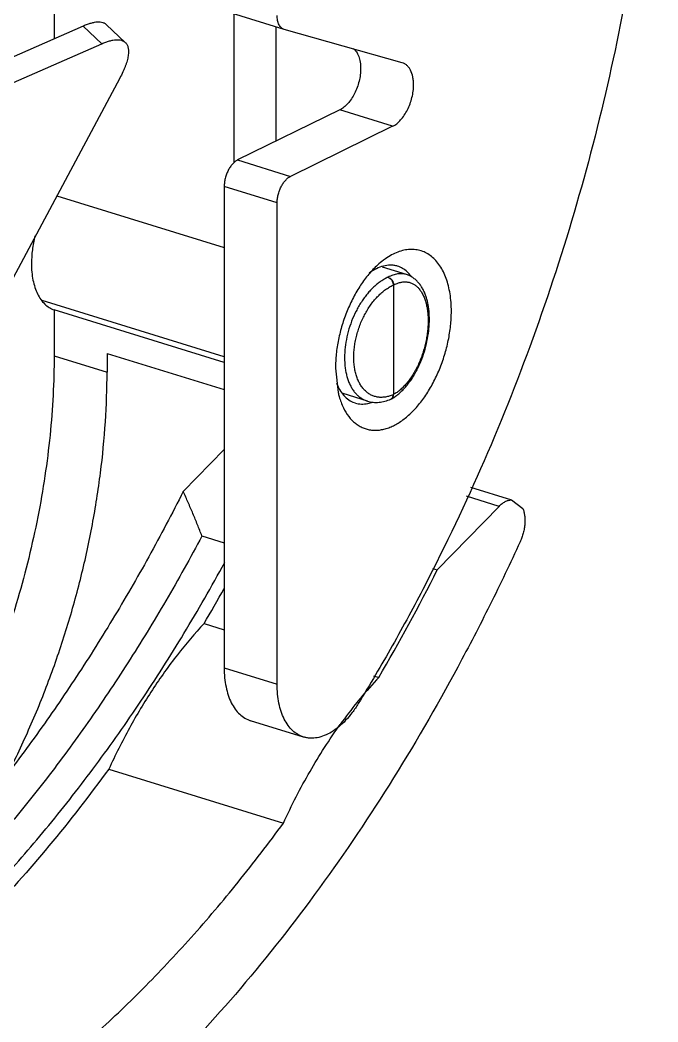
# Model space of a CAD drawing. Header units: inches. Extents: x 0 to 22, y 0 to 17.
# Drawn here: x 4.539 to 5.011, y 11.673 to 12.415 of the extents above; entities that cross this region are included whole.
import ezdxf

# ---------------------------------------------------------------- set-up
doc = ezdxf.new("R2010")
doc.units = ezdxf.units.IN
doc.header["$LTSCALE"] = 1.21
doc.header["$MEASUREMENT"] = 0
doc.layers.get('0').update_dxf_attribs({"linetype": 'CONTINUOUS'})

msp = doc.modelspace()

# ---------------------------------------------------------------- linework, layer by layer
at = {"color": 7}
for p, q in [((4.56426, 12.63013), (4.56426, 12.40059)), ((4.73467, 12.40757), (4.6955, 12.41968)), ((4.69742, 12.30882), (4.69742, 12.41908)), ((4.61693, 12.39796), (4.60315, 12.41096)), ((4.58579, 12.41005), (4.44093, 12.3464)), ((4.7285, 12.40948), (4.7285, 12.32487)), ((4.82199, 12.38286), (4.73467, 12.40757)), ((4.45472, 12.33339), (4.59958, 12.39704)), ((4.61289, 12.37156), (4.43761, 12.04382)), ((4.77563, 12.348), (4.70011, 12.31094)), ((4.8148, 12.3359), (4.73927, 12.29883)), ((4.56627, 12.28439), (4.69016, 12.2461)), ((4.69016, 12.29132), (4.69016, 11.93484)), ((4.72933, 11.92273), (4.72933, 12.27922)), ((4.82511, 12.22607), (4.80726, 12.23159)), ((4.81542, 12.2183), (4.81542, 12.13725)), ((4.69016, 12.1652), (4.55551, 12.20681)), ((4.69016, 12.16102), (4.56426, 12.19993)), ((4.56426, 12.19993), (4.56426, 12.16603)), ((4.60343, 12.16773), (4.69016, 12.14093)), ((4.60343, 12.16773), (4.60343, 12.15393)), ((4.77253, 12.15673), (4.77448, 12.13874)), ((4.79617, 12.13244), (4.7781, 12.13802)), ((4.7964, 12.13061), (4.79921, 12.13134)), ((4.81362, 12.13393), (4.8138, 12.13402)), ((4.8138, 12.13402), (4.81467, 12.13478)), ((4.8138, 12.13402), (4.8139, 12.13408)), ((4.81388, 12.13409), (4.81449, 12.13467)), ((4.69016, 12.0967), (4.65985, 12.06548)), ((4.87237, 12.06867), (4.90273, 12.05929)), ((4.84788, 12.00742), (4.89358, 12.05449)), ((4.90273, 12.05929), (4.91117, 12.05294)), ((4.67364, 12.03256), (4.69016, 12.02746)), ((4.84427, 12.00854), (4.84788, 12.00742)), ((4.67529, 11.96777), (4.69016, 11.96318)), ((4.80068, 11.92902), (4.80454, 11.92783)), ((4.74891, 11.88371), (4.70974, 11.89581)), ((4.60476, 11.85998), (4.73401, 11.82004))]:
    msp.add_line(p, q, dxfattribs=at)
at = {"color": 8}
for p, q in [((4.59958, 12.39704), (4.58579, 12.41005)), ((4.8148, 12.3359), (4.77563, 12.348)), ((4.70011, 12.31094), (4.73927, 12.29883)), ((4.72933, 12.27922), (4.69016, 12.29132)), ((4.81542, 12.2183), (4.81524, 12.21823)), ((4.81557, 12.21839), (4.81542, 12.2183)), ((4.56426, 12.16603), (4.60343, 12.15393)), ((4.81524, 12.13717), (4.81542, 12.13725)), ((4.81542, 12.13725), (4.81557, 12.13734)), ((4.79616, 12.13244), (4.79617, 12.13244)), ((4.89358, 12.05449), (4.86945, 12.06194)), ((4.69016, 11.93484), (4.72933, 11.92273))]:
    msp.add_line(p, q, dxfattribs=at)
at = {"color": 7}
for centre, radius, start, end in [((4.81329, 12.21538), 0.0177, 59.59993, 72.77887), ((4.79248, 12.14792), 0.0177, 239.59993, 252.77887), ((4.80042, 12.16358), 0.03245, 293.80635, 294.00164), ((4.81256, 12.13606), 0.00238, 293.94822, 297.78547), ((4.81255, 12.13608), 0.00239, 297.79068, 301.13945), ((4.81253, 12.13611), 0.00243, 301.13877, 303.70174), ((3.57628, 12.64829), 1.42397, 329.6055, 333.25261), ((3.46658, 12.67696), 1.4014, 329.59823, 330.82164), ((5.04398, 11.70341), 0.32817, 136.85473, 140.45302), ((5.07496, 11.67828), 0.36806, 141.08189, 144.30583), ((5.05852, 11.69129), 0.3471, 140.43782, 141.0474)]:
    msp.add_arc(centre, radius, start, end, dxfattribs=at)
for points, knots in [([(5.01123, 12.68558), (5.01123, 12.66937), (5.01059, 12.63667), (5.00683, 12.57038), (4.99747, 12.4863), (4.97912, 12.38507), (4.95383, 12.28411), (4.92192, 12.18473), (4.88379, 12.08821), (4.84706, 12.01077), (4.81494, 11.95134), (4.79804, 11.92256), (4.78939, 11.90843)], [0, 0, 0, 0, 0.059464, 0.119972, 0.24351, 0.369574, 0.49713, 0.625057, 0.752224, 0.877569, 0.93923, 1, 1, 1, 1]), ([(4.73467, 12.40757), (4.73427, 12.40769), (4.73348, 12.40802), (4.73242, 12.40879), (4.73149, 12.40983), (4.73041, 12.4116), (4.72973, 12.41374), (4.72938, 12.41609), (4.72933, 12.41736), (4.72933, 12.41801)], [0, 0, 0, 0, 0.099603, 0.202862, 0.312499, 0.430621, 0.696203, 0.84409, 1, 1, 1, 1]), ([(4.60315, 12.41096), (4.60295, 12.41115), (4.60253, 12.4115), (4.60184, 12.41194), (4.60108, 12.4123), (4.59995, 12.4127), (4.59835, 12.41298), (4.59625, 12.413), (4.59391, 12.41271), (4.59137, 12.41212), (4.58862, 12.41123), (4.58675, 12.41047), (4.58579, 12.41005)], [0, 0, 0, 0, 0.044068, 0.088765, 0.134682, 0.18236, 0.284714, 0.398912, 0.526825, 0.669549, 0.827365, 1, 1, 1, 1]), ([(4.59958, 12.39704), (4.60054, 12.39746), (4.60241, 12.39822), (4.60515, 12.39911), (4.6077, 12.3997), (4.61003, 12.39999), (4.61214, 12.39997), (4.61373, 12.39969), (4.61486, 12.39929), (4.61563, 12.39893), (4.61632, 12.39849), (4.61674, 12.39814), (4.61693, 12.39796)], [0, 0, 0, 0, 0.172635, 0.330451, 0.473175, 0.601088, 0.715286, 0.81764, 0.865318, 0.911235, 0.955932, 1, 1, 1, 1]), ([(4.61693, 12.39796), (4.6172, 12.39771), (4.61768, 12.39716), (4.61828, 12.39621), (4.61875, 12.39513), (4.61908, 12.39394), (4.61927, 12.39262), (4.61934, 12.39118), (4.61927, 12.38964), (4.61907, 12.38799), (4.61874, 12.38624), (4.61828, 12.38438), (4.61769, 12.38244), (4.61698, 12.38041), (4.61613, 12.37829), (4.61482, 12.37531), (4.61369, 12.37307), (4.61289, 12.37156)], [0, 0, 0, 0, 0.038331, 0.077631, 0.118787, 0.162559, 0.209559, 0.260232, 0.314893, 0.373761, 0.436974, 0.504593, 0.576624, 0.653041, 0.733774, 0.818653, 1, 1, 1, 1]), ([(4.78564, 12.39355), (4.78608, 12.39321), (4.78693, 12.39245), (4.78803, 12.39107), (4.78898, 12.38945), (4.79007, 12.38694), (4.79095, 12.38331), (4.79117, 12.38025), (4.79117, 12.37865)], [0, 0, 0, 0, 0.101205, 0.207981, 0.321487, 0.442467, 0.707538, 1, 1, 1, 1]), ([(4.83034, 12.36655), (4.83034, 12.36757), (4.83025, 12.36955), (4.82971, 12.37323), (4.82864, 12.37658), (4.82696, 12.37934), (4.82551, 12.38096), (4.82385, 12.38217), (4.82262, 12.38269), (4.82199, 12.38286)], [0, 0, 0, 0, 0.15591, 0.303797, 0.569379, 0.687501, 0.797138, 0.900397, 1, 1, 1, 1]), ([(4.79117, 12.37865), (4.79117, 12.3771), (4.79096, 12.37394), (4.79007, 12.36922), (4.78864, 12.36456), (4.78673, 12.36015), (4.7844, 12.35614), (4.78174, 12.35269), (4.77884, 12.34992), (4.77671, 12.34853), (4.77563, 12.348)], [0, 0, 0, 0, 0.129572, 0.264582, 0.401269, 0.536273, 0.666215, 0.788095, 0.89981, 1, 1, 1, 1]), ([(4.8148, 12.3359), (4.81587, 12.33642), (4.81801, 12.33782), (4.82091, 12.34059), (4.82357, 12.34404), (4.8259, 12.34805), (4.82781, 12.35246), (4.82924, 12.35711), (4.83012, 12.36184), (4.83034, 12.365), (4.83034, 12.36655)], [0, 0, 0, 0, 0.10019, 0.211906, 0.333786, 0.463728, 0.598732, 0.735418, 0.870428, 1, 1, 1, 1]), ([(4.70011, 12.31094), (4.69942, 12.3106), (4.69805, 12.3097), (4.6962, 12.30793), (4.69449, 12.30572), (4.693, 12.30316), (4.69178, 12.30034), (4.69086, 12.29736), (4.6903, 12.29433), (4.69016, 12.29231), (4.69016, 12.29132)], [0, 0, 0, 0, 0.100096, 0.211894, 0.333861, 0.46372, 0.598654, 0.73543, 0.870564, 1, 1, 1, 1]), ([(4.72933, 12.27922), (4.72933, 12.28021), (4.72946, 12.28223), (4.73003, 12.28525), (4.73094, 12.28823), (4.73217, 12.29106), (4.73366, 12.29362), (4.73536, 12.29583), (4.73722, 12.2976), (4.73858, 12.2985), (4.73927, 12.29883)], [0, 0, 0, 0, 0.129436, 0.26457, 0.401346, 0.53628, 0.666139, 0.788106, 0.899904, 1, 1, 1, 1]), ([(4.55014, 12.25475), (4.54927, 12.25133), (4.54796, 12.24453), (4.54748, 12.23762), (4.54748, 12.23423)], [0, 0, 0, 0, 0.510121, 1, 1, 1, 1]), ([(4.85831, 12.19883), (4.85831, 12.20104), (4.85815, 12.20539), (4.85744, 12.21173), (4.85624, 12.21769), (4.8541, 12.22481), (4.85104, 12.2312), (4.84701, 12.23644), (4.84371, 12.23959), (4.84006, 12.24204), (4.83612, 12.24374), (4.83194, 12.24467), (4.82757, 12.24482), (4.82308, 12.24419), (4.81851, 12.2428), (4.81392, 12.24068), (4.81097, 12.23884), (4.8095, 12.23782)], [0, 0, 0, 0, 0.08171, 0.160199, 0.234913, 0.305512, 0.434146, 0.492879, 0.548486, 0.601774, 0.653799, 0.705737, 0.758782, 0.813995, 0.872241, 0.934128, 1, 1, 1, 1]), ([(4.54748, 12.23423), (4.54748, 12.23213), (4.54765, 12.22804), (4.54849, 12.22213), (4.54989, 12.21671), (4.55181, 12.21187), (4.55424, 12.20768), (4.55715, 12.20422), (4.56049, 12.20157), (4.56299, 12.20037), (4.56426, 12.19993)], [0, 0, 0, 0, 0.155234, 0.302466, 0.440312, 0.568371, 0.686911, 0.796998, 0.90051, 1, 1, 1, 1]), ([(4.80364, 12.23311), (4.80133, 12.231), (4.79687, 12.22628), (4.79091, 12.21823), (4.78557, 12.20915), (4.781, 12.19926), (4.77731, 12.18883), (4.77459, 12.1781), (4.77293, 12.16737), (4.77253, 12.16023), (4.77253, 12.15673)], [0, 0, 0, 0, 0.110932, 0.229676, 0.354673, 0.483999, 0.615437, 0.746768, 0.875786, 1, 1, 1, 1]), ([(4.81307, 12.23307), (4.81138, 12.23306), (4.80785, 12.23255), (4.80453, 12.23128), (4.80289, 12.23047)], [0, 0, 0, 0, 0.479704, 1, 1, 1, 1]), ([(4.8095, 12.23782), (4.809, 12.23747), (4.80697, 12.236), (4.80504, 12.23439), (4.80364, 12.23311)], [0, 0, 0, 0, 0.242911, 1, 1, 1, 1]), ([(4.81853, 12.23229), (4.81766, 12.23256), (4.81585, 12.23296), (4.814, 12.23308), (4.81307, 12.23307)], [0, 0, 0, 0, 0.495948, 1, 1, 1, 1]), ([(4.80289, 12.23047), (4.80243, 12.23024), (4.80057, 12.22928), (4.79881, 12.22813), (4.79753, 12.22719)], [0, 0, 0, 0, 0.241253, 1, 1, 1, 1]), ([(4.81389, 12.13408), (4.81474, 12.13454), (4.81643, 12.13558), (4.81885, 12.13738), (4.82121, 12.13945), (4.82348, 12.14176), (4.82566, 12.1443), (4.82775, 12.14707), (4.82974, 12.15003), (4.83161, 12.15318), (4.83335, 12.15649), (4.83551, 12.16112), (4.83783, 12.16718), (4.83995, 12.1747), (4.84116, 12.18109), (4.84175, 12.18618), (4.842, 12.18993), (4.84207, 12.19361), (4.84194, 12.1972), (4.84161, 12.20068), (4.8411, 12.20402), (4.84039, 12.20721), (4.83948, 12.21023), (4.83838, 12.21307), (4.83708, 12.21571), (4.83558, 12.21813), (4.83387, 12.22032), (4.83196, 12.22224), (4.8302, 12.2236), (4.82871, 12.22453), (4.82717, 12.22534), (4.82595, 12.22582), (4.82512, 12.22607)], [0, 0, 0, 0, 0.027019, 0.055049, 0.084099, 0.114196, 0.14536, 0.177559, 0.210727, 0.244771, 0.279581, 0.315031, 0.387245, 0.460189, 0.532558, 0.56814, 0.603116, 0.637354, 0.67074, 0.703176, 0.734596, 0.764954, 0.794244, 0.822492, 0.84976, 0.876154, 0.901796, 0.926849, 0.951463, 0.963662, 0.975813, 1, 1, 1, 1]), ([(4.82851, 12.2249), (4.82764, 12.22608), (4.82574, 12.22822), (4.82344, 12.22995), (4.82225, 12.23065)], [0, 0, 0, 0, 0.514754, 1, 1, 1, 1]), ([(4.8115, 12.22412), (4.81206, 12.22397), (4.81273, 12.22361), (4.81342, 12.22305), (4.81388, 12.22261), (4.8144, 12.22199), (4.8149, 12.22115), (4.81528, 12.22025), (4.81551, 12.21932), (4.81557, 12.2187), (4.81557, 12.21839)], [0, 0, 0, 0, 0.233024, 0.295183, 0.358471, 0.487564, 0.61838, 0.748758, 0.876718, 1, 1, 1, 1]), ([(4.8115, 12.22412), (4.81204, 12.22395), (4.81269, 12.22358), (4.81335, 12.22301), (4.81379, 12.22256), (4.81429, 12.22193), (4.81478, 12.22108), (4.81514, 12.22017), (4.81536, 12.21924), (4.81542, 12.21861), (4.81542, 12.2183)], [0, 0, 0, 0, 0.229397, 0.291183, 0.354296, 0.483562, 0.615122, 0.746581, 0.875708, 1, 1, 1, 1]), ([(4.8115, 12.22412), (4.81175, 12.22403), (4.81226, 12.22379), (4.81296, 12.22328), (4.8136, 12.22263), (4.81417, 12.22187), (4.81463, 12.22101), (4.81498, 12.2201), (4.81519, 12.21917), (4.81524, 12.21854), (4.81525, 12.21823)], [0, 0, 0, 0, 0.109103, 0.226296, 0.350339, 0.479634, 0.611827, 0.74433, 0.874663, 1, 1, 1, 1]), ([(4.77839, 12.12753), (4.77951, 12.12524), (4.78205, 12.12102), (4.78624, 12.11664), (4.78997, 12.11405), (4.79289, 12.11256), (4.79597, 12.11151), (4.79918, 12.11091), (4.80249, 12.11076), (4.80589, 12.11107), (4.80934, 12.11181), (4.81284, 12.113), (4.81634, 12.11462), (4.82111, 12.11741), (4.82697, 12.12195), (4.83351, 12.12873), (4.83958, 12.13678), (4.84501, 12.14591), (4.84967, 12.15586), (4.85343, 12.16639), (4.8562, 12.17722), (4.8579, 12.18807), (4.85831, 12.19529), (4.85831, 12.19883)], [0, 0, 0, 0, 0.053366, 0.102184, 0.125379, 0.148071, 0.170551, 0.193123, 0.216088, 0.239717, 0.264245, 0.289865, 0.31671, 0.344867, 0.405229, 0.470912, 0.541355, 0.615628, 0.692573, 0.770848, 0.849099, 0.925988, 1, 1, 1, 1]), ([(4.56426, 12.16603), (4.56426, 12.15631), (4.56373, 12.13664), (4.56144, 12.10693), (4.55766, 12.07682), (4.55061, 12.03627), (4.53823, 11.98584), (4.51809, 11.92698), (4.4971, 11.87995), (4.47802, 11.84424), (4.46282, 11.81886), (4.44671, 11.79485), (4.4298, 11.77235), (4.4122, 11.75152), (4.39985, 11.73857), (4.39358, 11.73243)], [0, 0, 0, 0, 0.061137, 0.123681, 0.187338, 0.251853, 0.382449, 0.513401, 0.642561, 0.705839, 0.767907, 0.828548, 0.887574, 0.944793, 1, 1, 1, 1]), ([(4.52985, 11.85621), (4.53571, 11.86769), (4.54681, 11.89117), (4.56146, 11.92744), (4.57411, 11.96473), (4.58464, 12.00266), (4.59294, 12.04087), (4.59894, 12.079), (4.60258, 12.11668), (4.60343, 12.14163), (4.60343, 12.15393)], [0, 0, 0, 0, 0.125013, 0.25166, 0.379129, 0.506586, 0.633186, 0.758143, 0.880702, 1, 1, 1, 1]), ([(4.77328, 12.1457), (4.77349, 12.14517), (4.77433, 12.14316), (4.77536, 12.14123), (4.77623, 12.13988)], [0, 0, 0, 0, 0.259791, 1, 1, 1, 1]), ([(4.77448, 12.13874), (4.77472, 12.13773), (4.77572, 12.13389), (4.77711, 12.13016), (4.77839, 12.12753)], [0, 0, 0, 0, 0.262158, 1, 1, 1, 1]), ([(4.77623, 12.13988), (4.7772, 12.13838), (4.77935, 12.13565), (4.78209, 12.13349), (4.78352, 12.13266)], [0, 0, 0, 0, 0.518609, 1, 1, 1, 1]), ([(4.81389, 12.13408), (4.81402, 12.13415), (4.81427, 12.13431), (4.81461, 12.13462), (4.8149, 12.13497), (4.81514, 12.13537), (4.81533, 12.13582), (4.81547, 12.1363), (4.81555, 12.13681), (4.81557, 12.13716), (4.81557, 12.13733)], [0, 0, 0, 0, 0.114926, 0.231068, 0.349489, 0.471146, 0.596787, 0.726922, 0.861488, 1, 1, 1, 1]), ([(4.81449, 12.13467), (4.81462, 12.13483), (4.81484, 12.13519), (4.81507, 12.13579), (4.81521, 12.13646), (4.81525, 12.13693), (4.81525, 12.13717)], [0, 0, 0, 0, 0.228288, 0.470774, 0.728586, 1, 1, 1, 1]), ([(4.81467, 12.13478), (4.81479, 12.13494), (4.81501, 12.13529), (4.81525, 12.13589), (4.81539, 12.13656), (4.81542, 12.13702), (4.81542, 12.13725)], [0, 0, 0, 0, 0.231368, 0.474753, 0.731387, 1, 1, 1, 1]), ([(4.78724, 12.13101), (4.78868, 12.13057), (4.79176, 12.13005), (4.79486, 12.13031), (4.7964, 12.13061)], [0, 0, 0, 0, 0.489479, 1, 1, 1, 1]), ([(4.79616, 12.13243), (4.79685, 12.13222), (4.79824, 12.13187), (4.80038, 12.13154), (4.80256, 12.13143), (4.80476, 12.13153), (4.80697, 12.13182), (4.80993, 12.13249), (4.81211, 12.13327), (4.81352, 12.1339)], [0, 0, 0, 0, 0.12098, 0.242427, 0.364661, 0.488044, 0.612968, 0.739747, 1, 1, 1, 1]), ([(4.65985, 12.06548), (4.65164, 12.04922), (4.63474, 12.01722), (4.6078, 11.97059), (4.57952, 11.92581), (4.55002, 11.88306), (4.51941, 11.8425), (4.48779, 11.80428), (4.4553, 11.76853), (4.42204, 11.7354), (4.38814, 11.70501), (4.35374, 11.67748), (4.31895, 11.6529), (4.28391, 11.63137), (4.24874, 11.61297), (4.21358, 11.59778), (4.17855, 11.58585), (4.15501, 11.58002), (4.14333, 11.57769)], [0, 0, 0, 0, 0.07456, 0.14809, 0.220378, 0.291266, 0.360622, 0.428319, 0.494238, 0.558284, 0.620383, 0.680485, 0.738565, 0.794626, 0.848708, 0.900882, 0.951262, 1, 1, 1, 1]), ([(4.67364, 12.03256), (4.67259, 12.03534), (4.67042, 12.04087), (4.66704, 12.04912), (4.66353, 12.05733), (4.66109, 12.06276), (4.65985, 12.06548)], [0, 0, 0, 0, 0.249543, 0.499365, 0.749507, 1, 1, 1, 1]), ([(4.89358, 12.05449), (4.89428, 12.05521), (4.89571, 12.05651), (4.89802, 12.05803), (4.90037, 12.059), (4.90196, 12.05927), (4.90273, 12.05929)], [0, 0, 0, 0, 0.285028, 0.545691, 0.782687, 1, 1, 1, 1]), ([(4.91117, 12.05294), (4.91151, 12.05213), (4.91208, 12.05038), (4.91261, 12.04758), (4.91281, 12.04454), (4.91271, 12.04133), (4.91229, 12.03804), (4.91157, 12.03471), (4.91055, 12.03144), (4.90969, 12.02932), (4.90922, 12.02829)], [0, 0, 0, 0, 0.103985, 0.216668, 0.336994, 0.463681, 0.595213, 0.729836, 0.865585, 1, 1, 1, 1]), ([(4.67372, 12.03254), (4.66511, 12.01639), (4.64742, 11.98468), (4.61926, 11.93863), (4.58977, 11.89464), (4.55909, 11.85287), (4.52732, 11.8135), (4.49461, 11.77667), (4.46108, 11.74254), (4.42685, 11.71125), (4.39207, 11.68291), (4.35687, 11.65764), (4.32139, 11.63554), (4.28577, 11.6167), (4.25015, 11.6012), (4.21466, 11.58911), (4.17945, 11.58047), (4.15593, 11.577), (4.1443, 11.57587)], [0, 0, 0, 0, 0.075672, 0.150141, 0.223191, 0.294664, 0.364423, 0.432341, 0.498305, 0.56223, 0.624057, 0.683754, 0.741322, 0.7968, 0.850263, 0.901833, 0.951674, 1, 1, 1, 1]), ([(4.90922, 12.02829), (4.90199, 12.01252), (4.8871, 11.98135), (4.85572, 11.92073), (4.81368, 11.8484), (4.75875, 11.76731), (4.70026, 11.69339), (4.64843, 11.63773), (4.6057, 11.59765), (4.5736, 11.57025), (4.54113, 11.54521), (4.50836, 11.5226), (4.4754, 11.50249), (4.45302, 11.49059), (4.44183, 11.4851)], [0, 0, 0, 0, 0.071333, 0.141989, 0.280649, 0.415038, 0.544342, 0.66787, 0.727316, 0.785144, 0.841328, 0.895863, 0.948752, 1, 1, 1, 1]), ([(4.41081, 11.67262), (4.42401, 11.68256), (4.4502, 11.70375), (4.48807, 11.73857), (4.52507, 11.77684), (4.56103, 11.81838), (4.59577, 11.86298), (4.62914, 11.91044), (4.66094, 11.96051), (4.68085, 11.99518), (4.69051, 12.01288)], [0, 0, 0, 0, 0.111712, 0.227634, 0.34763, 0.4715, 0.598983, 0.729792, 0.86361, 1, 1, 1, 1]), ([(4.67529, 11.96777), (4.66836, 11.96038), (4.65489, 11.94455), (4.63645, 11.91863), (4.61951, 11.8903), (4.60948, 11.87028), (4.60476, 11.85998)], [0, 0, 0, 0, 0.234982, 0.481308, 0.737067, 1, 1, 1, 1]), ([(4.69016, 11.93484), (4.69016, 11.93242), (4.69037, 11.92772), (4.69135, 11.92093), (4.69298, 11.91471), (4.69523, 11.90918), (4.69807, 11.90442), (4.70146, 11.90052), (4.70536, 11.89757), (4.70826, 11.89627), (4.70974, 11.89581)], [0, 0, 0, 0, 0.155687, 0.303226, 0.441164, 0.569103, 0.687376, 0.797116, 0.900329, 1, 1, 1, 1]), ([(4.74891, 11.88371), (4.74743, 11.88417), (4.74453, 11.88546), (4.74063, 11.88841), (4.73724, 11.89231), (4.7344, 11.89707), (4.73214, 11.90261), (4.73051, 11.90883), (4.72954, 11.91561), (4.72933, 11.92032), (4.72933, 11.92273)], [0, 0, 0, 0, 0.099671, 0.202884, 0.312624, 0.430897, 0.558836, 0.696774, 0.844313, 1, 1, 1, 1]), ([(4.78939, 11.90843), (4.788, 11.90617), (4.7851, 11.90189), (4.78028, 11.89611), (4.77516, 11.89124), (4.76987, 11.88738), (4.76448, 11.88462), (4.75911, 11.88302), (4.75468, 11.8827), (4.75131, 11.88308), (4.7497, 11.88347), (4.74891, 11.88371)], [0, 0, 0, 0, 0.156604, 0.305296, 0.444267, 0.572856, 0.691161, 0.800172, 0.901972, 0.951243, 1, 1, 1, 1]), ([(4.73401, 11.82004), (4.73701, 11.8266), (4.74327, 11.8395), (4.75671, 11.8642), (4.768, 11.88184), (4.77604, 11.89303)], [0, 0, 0, 0, 0.256743, 0.509731, 1, 1, 1, 1]), ([(4.60476, 11.85998), (4.59058, 11.84055), (4.56158, 11.80323), (4.52273, 11.75945), (4.49079, 11.72711), (4.45908, 11.6973), (4.43431, 11.67655), (4.41743, 11.66361)], [0, 0, 0, 0, 0.264951, 0.520479, 0.644414, 0.765686, 1, 1, 1, 1]), ([(4.44183, 11.55786), (4.45486, 11.56426), (4.48091, 11.57839), (4.51904, 11.60286), (4.55682, 11.63093), (4.59407, 11.66246), (4.63064, 11.69731), (4.66636, 11.73532), (4.70107, 11.77633), (4.72316, 11.80517), (4.73401, 11.82004)], [0, 0, 0, 0, 0.109844, 0.224117, 0.342821, 0.465936, 0.59339, 0.725048, 0.860703, 1, 1, 1, 1])]:
    msp.add_open_spline(points, degree=3, knots=knots, dxfattribs=at)
at = {"color": 8}
for points, knots in [([(4.82511, 12.22607), (4.82459, 12.22623), (4.82352, 12.22649), (4.82188, 12.2267), (4.8202, 12.22673), (4.81849, 12.22657), (4.81676, 12.22623), (4.815, 12.22571), (4.81323, 12.22501), (4.81208, 12.22444), (4.8115, 12.22412)], [0, 0, 0, 0, 0.115641, 0.232105, 0.350433, 0.471605, 0.596499, 0.725862, 0.860234, 1, 1, 1, 1]), ([(4.8115, 12.22412), (4.81059, 12.22372), (4.80877, 12.2228), (4.80613, 12.22115), (4.80352, 12.21922), (4.80097, 12.21701), (4.79848, 12.21454), (4.79609, 12.21183), (4.7938, 12.2089), (4.79164, 12.20577), (4.78961, 12.20245), (4.78708, 12.19779), (4.78435, 12.19166), (4.78183, 12.184), (4.78009, 12.17621), (4.77921, 12.16849), (4.77919, 12.16219), (4.77963, 12.15738), (4.78018, 12.15397), (4.78093, 12.15073), (4.7819, 12.14769), (4.78307, 12.14485), (4.78444, 12.14225), (4.78599, 12.13989), (4.78772, 12.13781), (4.78931, 12.13629), (4.79065, 12.13523), (4.79203, 12.13428), (4.79348, 12.13348), (4.795, 12.13283), (4.79577, 12.13256), (4.79616, 12.13244)], [0, 0, 0, 0, 0.027162, 0.055541, 0.085112, 0.115854, 0.147727, 0.180659, 0.214555, 0.249301, 0.284774, 0.320836, 0.394109, 0.467903, 0.540946, 0.612005, 0.67997, 0.712516, 0.743972, 0.774273, 0.803379, 0.831283, 0.858008, 0.883618, 0.908215, 0.931946, 0.943549, 0.955008, 0.977601, 0.98881, 1, 1, 1, 1]), ([(4.81524, 12.13717), (4.81431, 12.13676), (4.81245, 12.13606), (4.80961, 12.13538), (4.80726, 12.13516), (4.80543, 12.13519), (4.80409, 12.13531), (4.80278, 12.13554), (4.8015, 12.13587), (4.80025, 12.1363), (4.79904, 12.13683), (4.79787, 12.13746), (4.79674, 12.13819), (4.79565, 12.13901), (4.79426, 12.14025), (4.79263, 12.14203), (4.79093, 12.14449), (4.78946, 12.14727), (4.78824, 12.15034), (4.78728, 12.15366), (4.7866, 12.15722), (4.78618, 12.16097), (4.78605, 12.16488), (4.78619, 12.16891), (4.78661, 12.17303), (4.78731, 12.17719), (4.78827, 12.18136), (4.7895, 12.18549), (4.79096, 12.18955), (4.79267, 12.19349), (4.79458, 12.19728), (4.7967, 12.20088), (4.79899, 12.20426), (4.80144, 12.20739), (4.80402, 12.21023), (4.80629, 12.21236), (4.80814, 12.2139), (4.80954, 12.21495), (4.81095, 12.21591), (4.81282, 12.21705), (4.81426, 12.21779), (4.81524, 12.21823)], [0, 0, 0, 0, 0.02699, 0.052733, 0.077411, 0.089443, 0.101316, 0.113074, 0.124762, 0.136427, 0.148117, 0.159879, 0.171758, 0.183798, 0.196038, 0.221243, 0.247626, 0.275353, 0.304516, 0.335145, 0.367212, 0.400642, 0.435318, 0.471091, 0.507783, 0.545197, 0.583119, 0.621323, 0.65958, 0.697658, 0.735329, 0.772373, 0.808585, 0.843777, 0.877787, 0.910483, 0.92631, 0.941777, 0.956875, 0.97161, 1, 1, 1, 1]), ([(4.81557, 12.21839), (4.81638, 12.21883), (4.818, 12.2196), (4.82049, 12.22039), (4.82256, 12.22071), (4.82417, 12.22075), (4.82534, 12.22068), (4.82649, 12.2205), (4.82762, 12.22022), (4.82871, 12.21983), (4.82977, 12.21935), (4.8308, 12.21876), (4.83179, 12.21808), (4.83274, 12.21729), (4.83397, 12.21611), (4.8354, 12.21438), (4.83689, 12.21198), (4.83817, 12.20926), (4.83923, 12.20624), (4.84007, 12.20296), (4.84067, 12.19943), (4.84103, 12.1957), (4.84115, 12.19179), (4.84103, 12.18776), (4.84066, 12.18363), (4.84005, 12.17944), (4.8392, 12.17524), (4.83813, 12.17106), (4.83685, 12.16695), (4.83536, 12.16295), (4.83368, 12.15908), (4.83183, 12.1554), (4.82982, 12.15193), (4.82768, 12.14872), (4.82542, 12.14578), (4.82343, 12.14355), (4.8218, 12.14194), (4.82019, 12.14049), (4.81854, 12.1392), (4.81685, 12.13807), (4.816, 12.13757), (4.81557, 12.13734)], [0, 0, 0, 0, 0.025466, 0.049402, 0.072056, 0.083026, 0.093825, 0.104511, 0.115148, 0.1258, 0.136531, 0.147402, 0.158471, 0.169791, 0.18141, 0.205684, 0.231563, 0.259195, 0.288645, 0.319899, 0.352883, 0.387472, 0.423502, 0.460771, 0.499055, 0.538108, 0.577669, 0.617469, 0.657234, 0.696691, 0.735571, 0.773617, 0.810588, 0.846266, 0.880458, 0.913007, 0.928634, 0.943811, 0.972791, 0.986617, 1, 1, 1, 1])]:
    msp.add_open_spline(points, degree=3, knots=knots, dxfattribs=at)

doc.saveas('drawing.dxf')
